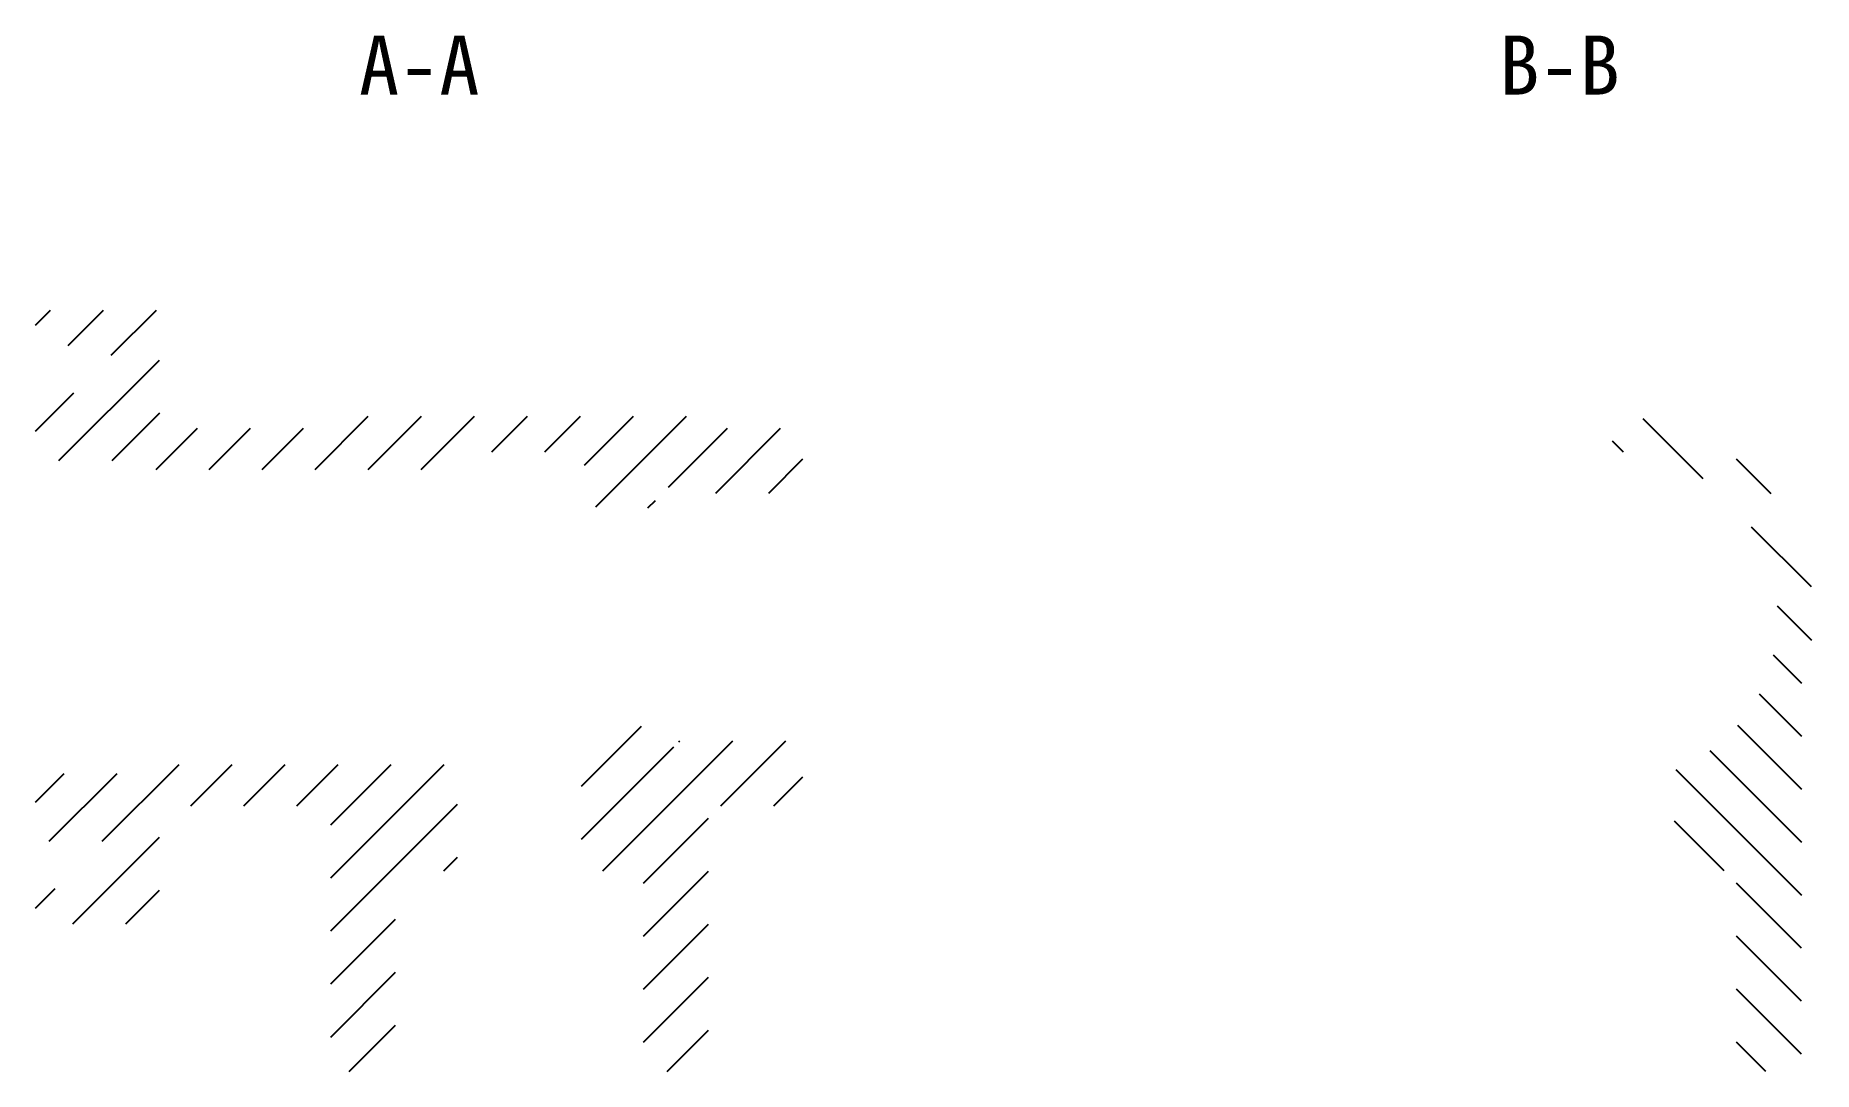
# Paper-space layout '布局2' of a CAD drawing. Header units: millimetres. Extents: x 55 to 205, y 95 to 183.
import ezdxf

# ---------------------------------------------------------------- set-up
doc = ezdxf.new("R2010")
doc.units = ezdxf.units.MM
doc.layers.add('MD_Annotation', color=7, linetype='Continuous', lineweight=25)
doc.layers.add('MD_Hatching', color=7, linetype='Continuous', lineweight=25)
doc.styles.get("Standard").update_dxf_attribs({"font": ''})
doc.styles.get('Standard').set_extended_font_data('SimSun')

psp = doc.layouts.new('布局2')

# ---------------------------------------------------------------- hatches: boundary and pattern name
at = {"layer": 'MD_Hatching'}
h = psp.add_hatch(dxfattribs=at)
h.set_pattern_fill('ANSI31', color=256, style=0)
edge = h.paths.add_edge_path(flags=0)
edge.add_ellipse((66.88, 150.92), major_axis=(0, -1.5), ratio=1, start_angle=-90, end_angle=0, ccw=False)
edge.add_line((65.38, 150.92), (65.38, 159.42))
edge.add_line((65.38, 159.42), (54.88, 159.42))
edge.add_line((54.88, 159.42), (54.88, 156.42))
edge.add_line((54.88, 156.42), (60.88, 156.42))
edge.add_line((60.88, 156.42), (61.88, 154.42))
edge.add_line((61.88, 154.42), (60.88, 152.42))
edge.add_line((60.88, 152.42), (54.88, 152.42))
edge.add_line((54.88, 152.42), (54.88, 147.67))
edge.add_line((54.88, 147.67), (55.88, 146.67))
edge.add_line((55.88, 146.67), (63.38, 146.67))
edge.add_line((63.38, 146.67), (63.38, 145.92))
edge.add_line((63.38, 145.92), (90.88, 145.92))
edge.add_line((90.88, 145.92), (90.88, 147.42))
edge.add_line((90.88, 147.42), (101.38, 147.42))
edge.add_line((101.38, 147.42), (101.38, 144.41))
edge.add_line((101.38, 144.41), (102.38, 142.67))
edge.add_line((102.38, 142.67), (107.38, 142.67))
edge.add_line((107.38, 142.67), (107.38, 144.42))
edge.add_line((107.38, 144.42), (109.38, 144.42))
edge.add_line((109.38, 144.42), (109.38, 143.92))
edge.add_line((109.38, 143.92), (118.88, 143.92))
edge.add_line((118.88, 143.92), (119.88, 144.92))
edge.add_line((119.88, 144.92), (119.88, 147.92))
edge.add_ellipse((118.38, 147.92), major_axis=(1.5, 0), ratio=1, start_angle=0, end_angle=90)
edge.add_line((118.38, 149.42), (111.88, 149.42))
edge.add_line((111.88, 149.42), (111.88, 149.92))
edge.add_ellipse((111.38, 149.92), major_axis=(0.5, 0), ratio=1, start_angle=0, end_angle=90)
edge.add_line((111.38, 150.42), (80.38, 150.42))
edge.add_ellipse((80.38, 149.92), major_axis=(0, 0.5), ratio=1, start_angle=0, end_angle=90)
edge.add_line((79.88, 149.92), (79.88, 149.42))
edge.add_line((79.88, 149.42), (66.88, 149.42))
edge = h.paths.add_edge_path(flags=0)
edge.add_ellipse((66.88, 115.92), major_axis=(-1.5, 0), ratio=1, start_angle=-90, end_angle=0, ccw=False)
edge.add_line((66.88, 117.42), (79.88, 117.42))
edge.add_line((79.88, 117.42), (79.88, 116.42))
edge.add_line((79.88, 116.42), (79.88, 96.42))
edge.add_ellipse((81.38, 96.42), major_axis=(-1.5, 0), ratio=1, start_angle=0, end_angle=90)
edge.add_line((81.38, 94.92), (84.38, 94.92))
edge.add_line((84.38, 94.92), (85.38, 95.92))
edge.add_line((85.38, 95.92), (85.38, 111.92))
edge.add_line((85.38, 111.92), (90.63, 111.92))
edge.add_line((90.63, 111.92), (90.63, 120.92))
edge.add_line((90.63, 120.92), (63.38, 120.92))
edge.add_line((63.38, 120.92), (63.38, 120.17))
edge.add_line((63.38, 120.17), (55.88, 120.17))
edge.add_line((55.88, 120.17), (54.88, 119.17))
edge.add_line((54.88, 119.17), (54.88, 114.42))
edge.add_line((54.88, 114.42), (60.88, 114.42))
edge.add_line((60.88, 114.42), (61.88, 112.42))
edge.add_line((61.88, 112.42), (60.88, 110.42))
edge.add_line((60.88, 110.42), (54.88, 110.42))
edge.add_line((54.88, 110.42), (54.88, 107.42))
edge.add_line((54.88, 107.42), (65.38, 107.42))
edge.add_line((65.38, 107.42), (65.38, 115.92))
edge = h.paths.add_edge_path(flags=0)
edge.add_line((101.38, 119.42), (101.13, 119.42))
edge.add_line((101.13, 119.42), (101.13, 111.92))
edge.add_line((101.13, 111.92), (106.38, 111.92))
edge.add_line((106.38, 111.92), (106.38, 95.92))
edge.add_line((106.38, 95.92), (107.38, 94.92))
edge.add_line((107.38, 94.92), (110.38, 94.92))
edge.add_ellipse((110.38, 96.42), major_axis=(0, -1.5), ratio=1, start_angle=0, end_angle=90)
edge.add_line((111.88, 96.42), (111.88, 116.42))
edge.add_line((111.88, 116.42), (111.88, 117.42))
edge.add_line((111.88, 117.42), (118.38, 117.42))
edge.add_ellipse((118.38, 118.92), major_axis=(0, -1.5), ratio=1, start_angle=0, end_angle=90)
edge.add_line((119.88, 118.92), (119.88, 121.92))
edge.add_line((119.88, 121.92), (118.88, 122.92))
edge.add_line((118.88, 122.92), (109.38, 122.92))
edge.add_line((109.38, 122.92), (109.38, 122.42))
edge.add_line((109.38, 122.42), (107.38, 122.42))
edge.add_line((107.38, 122.42), (107.38, 124.17))
edge.add_line((107.38, 124.17), (102.38, 124.17))
edge.add_line((102.38, 124.17), (101.38, 122.44))
edge.add_line((101.38, 122.44), (101.38, 119.42))
h = psp.add_hatch(dxfattribs=at)
h.set_pattern_fill('ANSI31', color=256, angle=90, style=0)
edge = h.paths.add_edge_path(flags=0)
edge.add_line((188.46, 150.42), (188.46, 147.67))
edge.add_line((188.46, 147.67), (188.46, 147.42))
edge.add_ellipse((188.46, 133.42), major_axis=(-14, 0), ratio=1, start_angle=112.0243, end_angle=270, ccw=False)
edge.add_line((193.71, 120.44), (193.71, 111.92))
edge.add_line((193.71, 111.92), (198.96, 111.92))
edge.add_line((198.96, 111.92), (198.96, 95.92))
edge.add_line((198.96, 95.92), (199.96, 94.92))
edge.add_line((199.96, 94.92), (202.96, 94.92))
edge.add_ellipse((202.96, 96.42), major_axis=(0, -1.5), ratio=1, start_angle=0, end_angle=90)
edge.add_line((204.46, 96.42), (204.46, 127.68))
edge.add_ellipse((188.46, 133.42), major_axis=(-17, 0), ratio=1, start_angle=160.2501, end_angle=270)

# ---------------------------------------------------------------- texts
at = {"layer": 'MD_Annotation', "char_height": 5, "attachment_point": 8}
for s, insert, width in [('A-A ', (87.38, 177.67), 12.9722), ('B-B ', (183.96, 177.67), 12.8056)]:
    psp.add_mtext(s, dxfattribs=dict(at, insert=insert, width=width))

doc.saveas('drawing.dxf')
